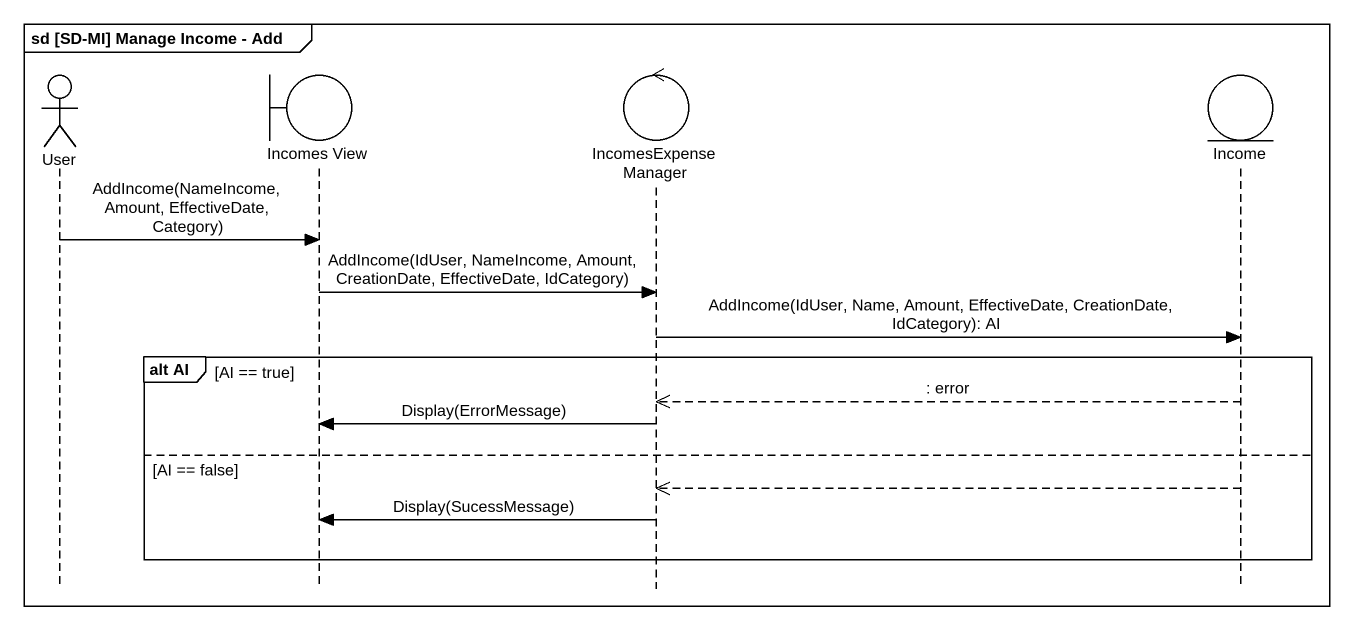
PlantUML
@startuml
mainframe sd [SD-MI] Manage Income - Add
hide footbox
actor User
boundary "Incomes View" as Incomes_View
control IncomesExpenseManager
entity Income

User -> Incomes_View : AddIncome(NameIncome, Amount, EffectiveDate, Category)
Incomes_View -> IncomesExpenseManager : AddIncome(IdUser, NameIncome, Amount, CreationDate, EffectiveDate, IdCategory)
IncomesExpenseManager -> Income : AddIncome(IdUser, Name, Amount, EffectiveDate, CreationDate, IdCategory): AI
group alt AI [AI == true]
  Income -->> IncomesExpenseManager : : error
  IncomesExpenseManager -> Incomes_View : Display(ErrorMessage)
else AI == false
  Income -->> IncomesExpenseManager
  IncomesExpenseManager -> Incomes_View : Display(SucessMessage)
end
@enduml
